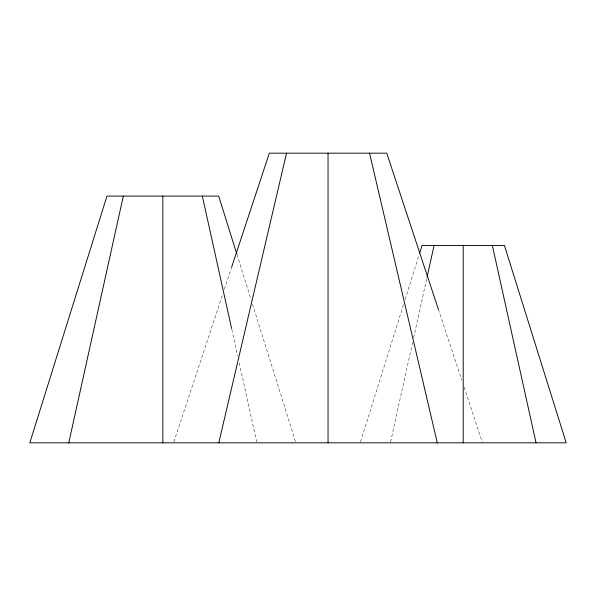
<?xml version="1.0" encoding="UTF-8"?>
<svg xmlns="http://www.w3.org/2000/svg" width="596" height="596" viewBox="0 0 596 596"><rect width="100%" height="100%" fill="white"/><g stroke="black" fill="none" stroke-linecap="round" stroke-linejoin="round"><path stroke-width="0.45" stroke-dasharray="2.98 2.23" d="M390.589 441.919L412.633 342.32M413.639 337.79L426.863 278.027M360.498 441.941L403.73 303.856M405.116 299.43L418.966 255.17M173.846 441.941L222.613 294.469M224.364 289.172L231.665 267.09M438.425 309.48L461.788 380.129M464.128 387.191L482.231 441.941M237.014 254.663L251.169 299.93M252.555 304.37L295.579 441.941M231.822 329.432L237.633 355.745M239.242 363.001L256.69 441.919"/><path stroke-width="0.89" d="M68.763 442.828L123.32 196.084M427.064 277.125L434.082 245.433M218.799 442.828L286.527 153.172M419.524 253.397L422.013 245.433L504.41 245.433L566.2 442.828L29.8 442.828L106.952 196.084L218.702 196.084L236.739 253.777M231.665 267.09L269.332 153.172L386.744 153.172L438.425 309.48M369.55 153.172L437.278 442.828M492.341 245.433L536.035 442.828M202.335 196.084L231.62 328.53M463.211 245.433L463.211 442.828M328.038 153.172L328.038 442.828M162.827 196.084L162.827 442.828"/></g></svg>
